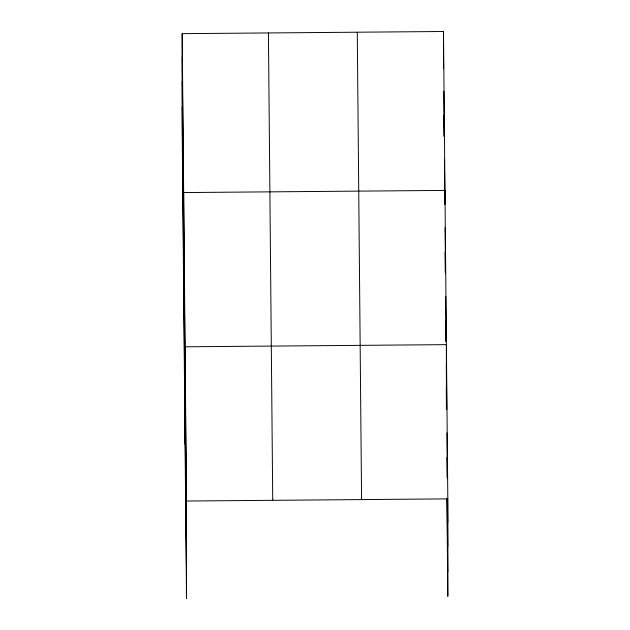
<?xml version="1.0" encoding="UTF-8"?>
<svg xmlns="http://www.w3.org/2000/svg" width="630" height="630" viewBox="0 0 630 630"><rect width="100%" height="100%" fill="white"/><g stroke="black" fill="none" stroke-linecap="round" stroke-linejoin="round"><path stroke-width="0.94" d="M182.188 33.658L186.504 501.031L186.504 598.5L182.188 131.127L182.188 33.658L443.496 31.5L447.812 498.873L447.812 596.342L446.914 499.086M186.504 501.031L447.812 498.873M443.496 54.96L443.63 68.686M443.835 91.248L444.252 136.371M444.465 159.91L444.874 204.057M445.095 227.619L445.512 272.806M445.725 296.384L446.142 341.57M446.355 364.164L446.772 409.358M446.985 432.936L447.402 478.123M447.599 498.755L447.812 522.333M443.835 115.676L444.024 136.277M444.465 184.338L444.646 203.955M445.095 252.039L445.284 272.672M445.725 320.804L445.922 341.436M446.355 388.592L446.544 409.224M446.985 457.356L447.182 477.989M447.371 498.621L447.812 546.753M447.135 498.243L447.812 571.922M357.265 32.209L361.581 499.582M268.419 32.941L272.735 500.322M182.188 57.109L186.504 524.483M182.188 81.538L186.504 548.911M182.188 106.698L186.504 574.072M446.387 408.972L446.387 344.642L185.078 346.799L185.078 444.268M444.969 204.089L444.969 190.41L183.653 192.567L183.653 290.036M443.496 31.5L443.496 68.631"/></g></svg>
